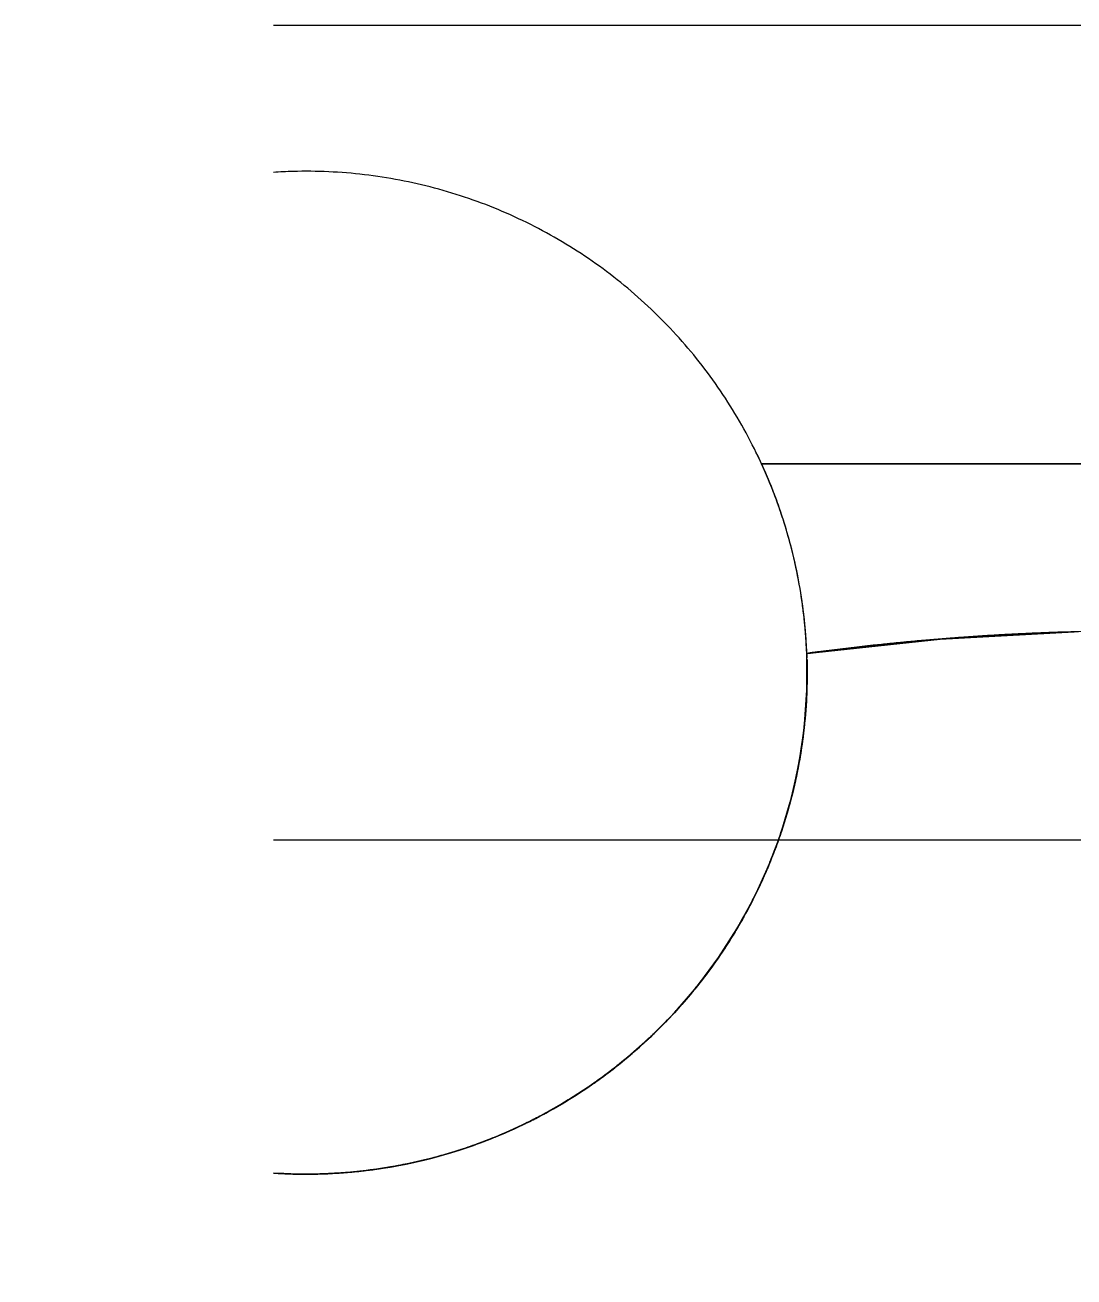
# Model space of a CAD drawing. Header units: metres. Extents: x -1161 to -1081, y 0 to 563.
# Drawn here: x -1151.079 to -1149.824, y 544.531 to 546.029 of the extents above; entities that cross this region are included whole.
import ezdxf

# ---------------------------------------------------------------- set-up
doc = ezdxf.new("R2010")
doc.units = ezdxf.units.M
doc.layers.add('A-GENM', color=7, linetype='Continuous', lineweight=35)

# ---------------------------------------------------------------- blocks, each defined once
blk = doc.blocks.new('Foundations-Piles - Px-1200-66435272-DRG-2873121 - DECK SLAB GENERAL ARRANGEMENT PLAN')
at = {"layer": 'A-GENM', "color": 9, "lineweight": 25, "true_color": 0xbebebe}
for start, end in [(16.3636, 18.6023), (16.3636, 18.6023), (8.1818, 16.3636), (8.1818, 16.3636), (0, 8.1818), (0, 8.1818), (351.8182, 0), (351.8182, 0), (343.6364, 351.8182), (343.6364, 351.8182), (191.1668, 193.2894), (191.1668, 196.3636), (193.2894, 196.2576), (196.3636, 204.5455), (196.4014, 197.2475), (197.2475, 201.4296), (335.4545, 343.6364), (335.4545, 343.6364), (201.4296, 204.3933), (204.5455, 212.7273), (204.6015, 205.3821), (327.2727, 335.4545), (327.2727, 335.4545), (205.3821, 209.5704), (209.5704, 212.5331), (212.7273, 220.9091), (212.8013, 213.5168), (319.0909, 327.2727), (319.0909, 327.2727), (213.5168, 217.7121), (217.7121, 220.6767), (220.9091, 229.0909), (221.0007, 221.6514), (221.6514, 225.8547), (310.9091, 319.0909), (310.9091, 319.0909), (225.8547, 228.8237), (229.0909, 237.2727), (229.1998, 229.786), (229.786, 233.9985), (302.7273, 310.9091), (304.9663, 310.9091), (233.9985, 236.9738), (302.7273, 304.9663), (237.2727, 245.4545), (237.3984, 237.9206), (237.9206, 242.1437), (294.5455, 302.7273), (294.5659, 302.3981), (302.3981, 302.7273), (242.1437, 245.1266), (245.4545, 253.6364), (245.5968, 246.0552), (246.0552, 250.2907), (286.3636, 294.5455), (286.7279, 294.5455), (250.2907, 253.282), (253.6364, 261.8182), (253.7948, 254.1898), (254.1898, 258.44), (278.1818, 286.3636), (282.9097, 285.9238), (286.585, 286.7279), (258.44, 261.4395), (261.8182, 265.3619), (261.9927, 262.3243), (262.3243, 265.3619), (265.3619, 266.5922), (265.3619, 270), (266.5922, 269.5991), (270, 278.1818), (270.4588, 274.7483), (274.7483, 277.7604), (278.3878, 278.5934), (278.5934, 282.9097), (270.1903, 270.4588)]:
    blk.add_arc((0, 0), 0.6, start, end, dxfattribs=at)
at = {"layer": 'A-GENM', "color": 254, "lineweight": 25, "true_color": 0xd1d1d1}
for start, end in [(204.3933, 204.5455), (212.5331, 212.7273), (220.6767, 220.9091), (228.8237, 229.0909), (236.9738, 237.2727), (245.1266, 245.4545), (245.4545, 245.5968), (253.282, 253.6364), (253.6364, 253.7948), (285.9238, 286.585), (261.4395, 261.8182), (261.8182, 261.9927), (277.7604, 278.3878), (269.5991, 270.1903)]:
    blk.add_arc((0, 0), 0.6, start, end, dxfattribs=at)
blk = doc.blocks.new('Shotcrete Adaptive v1 - 1200 Dia Pile _ 2_000 Spacing-61394364-DRG-2873121 - DECK SLAB GENERAL ARRANGEMENT PLAN')
at = {"layer": 'A-GENM', "color": 9, "lineweight": 25, "true_color": 0xbebebe}
for p, q in [((-0.4546, 0.25), (0.4546, 0.25)), ((0.4546, 0.25), (-0.4546, 0.25))]:
    blk.add_line(p, q, dxfattribs=at)
for centre, radius, start, end in [((-1, 0), 0.6, 20.0818, 24.6243), ((-1, 0), 0.6, 20.0818, 24.6243), ((1, 0), 0.6, 156.2014, 159.3408), ((1, 0), 0.6, 156.2014, 159.3408), ((1, 0), 0.6, 155.3757, 156.2014), ((1, 0), 0.6, 155.3757, 156.2014), ((1, 0), 0.6, 159.3408, 162.8466), ((1, 0), 0.6, 159.3408, 162.8466), ((-1, 0), 0.6, 17.5169, 20.0818), ((-1, 0), 0.6, 17.5169, 20.0818), ((-1, 0), 0.6, 17.1534, 17.5169), ((-1, 0), 0.6, 17.1534, 17.5169), ((-1, 0), 0.6, 9.6825, 17.1534), ((-1, 0), 0.6, 9.6825, 17.1534), ((1, 0), 0.6, 164.0565, 164.6944), ((1, 0), 0.6, 164.0565, 164.6944), ((1, 0), 0.6, 162.8466, 164.0565), ((1, 0), 0.6, 162.8466, 164.0565), ((1, 0), 0.6, 165.1113, 167.3634), ((1, 0), 0.6, 165.1113, 167.3634), ((1, 0), 0.6, 164.7956, 164.9854), ((1, 0), 0.6, 164.7956, 164.9854), ((1, 0), 0.6, 167.3634, 170.3175), ((1, 0), 0.6, 167.3634, 170.3175), ((-1, 0), 0.6, 2.2116, 9.6825), ((-1, 0), 0.6, 2.2116, 9.6825), ((1, 0), 0.6, 170.3175, 171.9198), ((1, 0), 0.6, 170.3175, 171.9198), ((1, 0), 0.6, 171.9198, 175.3023), ((1, 0), 0.6, 171.9198, 175.3023), ((0, -2.95), 3, 91.5342, 94.6025), ((0, -2.95), 3, 91.3583, 91.6835), ((0, -2.95), 3, 88.4658, 91.5342), ((0, -2.95), 3, 88.3166, 88.6417), ((0, -2.95), 3, 85.3975, 88.4658), ((1, 0), 0.6, 175.3023, 177.7884), ((1, 0), 0.6, 175.3023, 177.7884), ((0, -2.95), 3, 94.6025, 97.6709), ((0, -2.95), 3, 94.3743, 94.7409), ((0, -2.95), 3, 85.2591, 85.6256), ((0, -2.95), 3, 82.3291, 85.3975), ((0, -2.95), 3, 97.3435, 97.6709), ((0, -2.95), 3, 82.3291, 82.6565)]:
    blk.add_arc(centre, radius, start, end, dxfattribs=at)
at = {"layer": 'A-GENM', "color": 254, "lineweight": 25, "true_color": 0xd1d1d1}
for start, end in [(92.1187, 93.5176), (91.6835, 92.1133), (90.729, 91.3583), (89.2757, 90.7244), (88.6417, 89.2711), (87.8868, 88.3166), (86.4824, 87.8814), (96.3064, 97.3435), (94.7409, 96.2932), (93.5296, 94.3743), (85.6256, 86.4703), (83.7067, 85.2591), (82.6565, 83.6934)]:
    blk.add_arc((0, -2.95), 3, start, end, dxfattribs=at)
blk = doc.blocks.new('StitchPour_RS36A_04 - StitchPour_RS36A_04-60468323-DRG-2873121 - DECK SLAB GENERAL ARRANGEMENT PLAN')
at = {"layer": 'A-GENM', "color": 9, "lineweight": 25, "true_color": 0xbebebe}
for points in [[(131.1933, 52.1709), (131.2301, 52.0327), (131.2668, 51.8944), (131.3036, 51.7561)], [(131.3036, 51.7561), (131.3112, 51.7273), (131.3189, 51.6985), (131.3265, 51.6698)]]:
    blk.add_open_spline(points, degree=3, dxfattribs=at)
at = {"layer": 'A-GENM', "color": 253, "lineweight": 25, "true_color": 0xa3a3a3}
blk.add_open_spline([(131.1933, 52.1709), (131.2301, 52.0327), (131.4599, 51.168), (131.8827, 49.577), (132.2688, 48.1242), (132.4618, 47.3978)], degree=3, knots=[0.8539756, 0.8539756, 0.8539756, 0.8539756, 0.8666667, 0.9333333, 1, 1, 1, 1], dxfattribs=at)
blk.add_open_spline([(131.3265, 51.6698), (131.3654, 51.5234), (131.4043, 51.377), (131.4432, 51.2306)], degree=3, dxfattribs=at)
blk = doc.blocks.new('T2DPAA-T2D-C3S-RS-M3D-100334_rvt-1-DRG-2873121 - DECK SLAB GENERAL ARRANGEMENT PLAN')
at = {"layer": 'A-GENM', "color": 9, "lineweight": 25, "true_color": 0xbebebe}
for p, q in [((-1150.1435, 545.2767), (-1149.9838, 545.2939)), ((-1149.9838, 545.2939), (-1149.8234, 545.3025)), ((-1150.1434, 545.2729), (-1150.1435, 545.2767)), ((-1150.1433, 545.2715), (-1150.1434, 545.2729)), ((-1150.1434, 545.2328), (-1150.1433, 545.2704)), ((-1150.147, 545.1849), (-1150.1467, 545.1879)), ((-1150.1524, 545.148), (-1150.1472, 545.1835)), ((-1150.1734, 545.0653), (-1150.1633, 545.0993)), ((-1150.1632, 545.0994), (-1150.162, 545.1041)), ((-1150.1775, 545.0532), (-1150.1734, 545.0653)), ((-1150.187, 545.0284), (-1150.1775, 545.0532)), ((-1150.2058, 544.9864), (-1150.189, 545.0234)), ((-1150.189, 545.0234), (-1150.187, 545.0284)), ((-1150.2242, 544.9524), (-1150.2058, 544.9864)), ((-1150.2491, 544.913), (-1150.2271, 544.9473)), ((-1150.2271, 544.9473), (-1150.2242, 544.9524)), ((-1150.2717, 544.8824), (-1150.2491, 544.913)), ((-1150.3024, 544.8464), (-1150.2757, 544.8774)), ((-1150.2757, 544.8774), (-1150.2717, 544.8824)), ((-1150.3286, 544.8198), (-1150.3024, 544.8464)), ((-1150.3645, 544.7881), (-1150.3336, 544.815)), ((-1150.3336, 544.815), (-1150.3286, 544.8198)), ((-1150.3938, 544.7658), (-1150.3645, 544.7881)), ((-1150.3998, 544.7615), (-1150.3938, 544.7658)), ((-1150.4343, 544.7392), (-1150.3998, 544.7615)), ((-1150.4659, 544.7215), (-1150.4343, 544.7392)), ((-1150.4729, 544.7179), (-1150.4659, 544.7215)), ((-1150.5103, 544.7006), (-1150.4729, 544.7179)), ((-1150.5435, 544.6878), (-1150.5103, 544.7006)), ((-1150.5909, 544.6732), (-1150.5514, 544.685)), ((-1150.5514, 544.685), (-1150.5435, 544.6878)), ((-1150.6747, 544.6575), (-1150.6338, 544.6636)), ((-1150.6338, 544.6636), (-1150.6251, 544.6653)), ((-1150.6251, 544.6653), (-1150.5909, 544.6732)), ((-1150.7818, 544.6549), (-1150.7596, 544.6538)), ((-1150.7596, 544.6538), (-1150.7183, 544.6541)), ((-1150.7183, 544.6541), (-1150.709, 544.6546)), ((-1150.709, 544.6546), (-1150.6747, 544.6575))]:
    blk.add_line(p, q, dxfattribs=at)
at = {"layer": 'A-GENM', "color": 9, "lineweight": 25, "true_color": 0xbebebe, "flags": 128}
for points in [[(-1150.1467, 545.1879), (-1150.1462, 545.1922), (-1150.1434, 545.2328)], [(-1150.162, 545.1041), (-1150.1608, 545.1088), (-1150.1524, 545.148)]]:
    blk.add_lwpolyline(points, dxfattribs=at)
at = {"layer": 'A-GENM', "color": 9, "lineweight": 25, "true_color": 0xbebebe}
for points in [[(-1150.7819, 546.0286), (-1150.6379, 546.0286), (-1150.4938, 546.0286), (-1150.3498, 546.0286)], [(-1150.3498, 546.0286), (-1149.5987, 546.0286), (-1148.8475, 546.0286), (-1148.0964, 546.0286)], [(-1149.9841, 545.2939), (-1150.0374, 545.2896), (-1150.0905, 545.2839), (-1150.1435, 545.2767)], [(-1149.9984, 545.2926), (-1150.0226, 545.2905), (-1150.0468, 545.2881), (-1150.071, 545.2854)], [(-1149.9843, 545.2938), (-1149.989, 545.2934), (-1149.9937, 545.293), (-1149.9984, 545.2926)], [(-1149.9255, 545.298), (-1149.9451, 545.2968), (-1149.9646, 545.2954), (-1149.9841, 545.2938)], [(-1149.8526, 545.3016), (-1149.8769, 545.3007), (-1149.9012, 545.2995), (-1149.9255, 545.298)], [(-1149.8238, 545.3025), (-1149.8334, 545.3022), (-1149.843, 545.3019), (-1149.8526, 545.3016)], [(-1150.071, 545.2854), (-1150.0952, 545.2827), (-1150.1194, 545.2798), (-1150.1435, 545.2765)], [(-1150.1435, 545.2767), (-1150.1435, 545.275), (-1150.1434, 545.2732), (-1150.1433, 545.2714)], [(-1150.1435, 545.2765), (-1150.1434, 545.2748), (-1150.1434, 545.2731), (-1150.1433, 545.2714)], [(-1150.1432, 545.2646), (-1150.1427, 545.2404), (-1150.1438, 545.2162), (-1150.1462, 545.1922)], [(-1150.1432, 545.2645), (-1150.143, 545.2541), (-1150.1431, 545.2437), (-1150.1434, 545.2334)], [(-1150.1433, 545.2698), (-1150.1432, 545.268), (-1150.1432, 545.2663), (-1150.1432, 545.2645)], [(-1150.1433, 545.2698), (-1150.1432, 545.2681), (-1150.1432, 545.2663), (-1150.1432, 545.2646)], [(-1150.1434, 545.2334), (-1150.1439, 545.2202), (-1150.1447, 545.207), (-1150.1461, 545.1938)], [(-1150.1469, 545.1862), (-1150.147, 545.1855), (-1150.147, 545.1849), (-1150.1471, 545.1842)], [(-1150.1469, 545.1857), (-1150.147, 545.1852), (-1150.1471, 545.1846), (-1150.1471, 545.1841)], [(-1150.1462, 545.1922), (-1150.1464, 545.1902), (-1150.1467, 545.1882), (-1150.1469, 545.1862)], [(-1150.1464, 545.1904), (-1150.1466, 545.1888), (-1150.1468, 545.1873), (-1150.1469, 545.1857)], [(-1150.1463, 545.1916), (-1150.1463, 545.1912), (-1150.1464, 545.1908), (-1150.1464, 545.1904)], [(-1150.1461, 545.1938), (-1150.1461, 545.1931), (-1150.1462, 545.1923), (-1150.1463, 545.1916)], [(-1150.1478, 545.1788), (-1150.149, 545.1693), (-1150.1504, 545.1598), (-1150.152, 545.1504)], [(-1150.1472, 545.1836), (-1150.1474, 545.182), (-1150.1476, 545.1804), (-1150.1478, 545.1788)], [(-1150.1472, 545.1836), (-1150.1473, 545.1821), (-1150.1475, 545.1807), (-1150.1477, 545.1792)], [(-1150.152, 545.1503), (-1150.1545, 545.1364), (-1150.1574, 545.1225), (-1150.1608, 545.1088)], [(-1150.1525, 545.1477), (-1150.1547, 545.1356), (-1150.1572, 545.1235), (-1150.1601, 545.1115)], [(-1150.1601, 545.1115), (-1150.1604, 545.1103), (-1150.1608, 545.109), (-1150.1611, 545.1078)], [(-1150.1645, 545.0946), (-1150.1683, 545.0808), (-1150.1726, 545.067), (-1150.1774, 545.0535)], [(-1150.1643, 545.0954), (-1150.1672, 545.0849), (-1150.1703, 545.0745), (-1150.1738, 545.0642)], [(-1150.1637, 545.0974), (-1150.164, 545.0965), (-1150.1643, 545.0956), (-1150.1645, 545.0946)], [(-1150.1636, 545.0979), (-1150.1638, 545.0971), (-1150.1641, 545.0963), (-1150.1643, 545.0954)], [(-1150.1625, 545.1023), (-1150.1627, 545.1013), (-1150.163, 545.1004), (-1150.1632, 545.0994)], [(-1150.1627, 545.1014), (-1150.1629, 545.1008), (-1150.163, 545.1001), (-1150.1632, 545.0995)], [(-1150.1616, 545.1056), (-1150.162, 545.1042), (-1150.1623, 545.1028), (-1150.1627, 545.1014)], [(-1150.1608, 545.1088), (-1150.1613, 545.1067), (-1150.1619, 545.1045), (-1150.1625, 545.1023)], [(-1150.1611, 545.1078), (-1150.1613, 545.107), (-1150.1614, 545.1063), (-1150.1616, 545.1056)], [(-1150.1738, 545.0642), (-1150.1749, 545.0606), (-1150.1762, 545.057), (-1150.1774, 545.0535)], [(-1150.1774, 545.0535), (-1150.1804, 545.045), (-1150.1836, 545.0367), (-1150.1869, 545.0284)], [(-1150.1774, 545.0535), (-1150.18, 545.0462), (-1150.1827, 545.0389), (-1150.1856, 545.0317)], [(-1150.1898, 545.0214), (-1150.1909, 545.0189), (-1150.192, 545.0163), (-1150.1931, 545.0137)], [(-1150.1903, 545.0202), (-1150.1911, 545.0184), (-1150.1918, 545.0167), (-1150.1926, 545.0149)], [(-1150.1888, 545.0238), (-1150.1893, 545.0226), (-1150.1898, 545.0214), (-1150.1903, 545.0202)], [(-1150.1869, 545.0284), (-1150.1879, 545.0261), (-1150.1888, 545.0238), (-1150.1898, 545.0214)], [(-1150.1876, 545.0269), (-1150.188, 545.0259), (-1150.1884, 545.0248), (-1150.1888, 545.0238)], [(-1150.1856, 545.0317), (-1150.1862, 545.0301), (-1150.1869, 545.0285), (-1150.1876, 545.0269)], [(-1150.1931, 545.0137), (-1150.1966, 545.0057), (-1150.2003, 544.9977), (-1150.2042, 544.9897)], [(-1150.2042, 544.9897), (-1150.2104, 544.9771), (-1150.2171, 544.9646), (-1150.2241, 544.9524)], [(-1150.2283, 544.9453), (-1150.2298, 544.9428), (-1150.2314, 544.9403), (-1150.2329, 544.9378)], [(-1150.2274, 544.9468), (-1150.228, 544.9458), (-1150.2286, 544.9448), (-1150.2293, 544.9438)], [(-1150.2241, 544.9524), (-1150.2255, 544.95), (-1150.2269, 544.9476), (-1150.2283, 544.9453)], [(-1150.2252, 544.9506), (-1150.2259, 544.9493), (-1150.2267, 544.9481), (-1150.2274, 544.9468)], [(-1150.222, 544.9561), (-1150.2231, 544.9543), (-1150.2241, 544.9524), (-1150.2252, 544.9506)], [(-1150.232, 544.9392), (-1150.238, 544.9295), (-1150.2443, 544.9199), (-1150.2508, 544.9106)], [(-1150.2296, 544.9432), (-1150.2304, 544.9418), (-1150.2312, 544.9405), (-1150.232, 544.9392)], [(-1150.2508, 544.9106), (-1150.2566, 544.9023), (-1150.2625, 544.8942), (-1150.2687, 544.8862)], [(-1150.2687, 544.8862), (-1150.2702, 544.8843), (-1150.2717, 544.8823), (-1150.2733, 544.8804)], [(-1150.2818, 544.8699), (-1150.2893, 544.8609), (-1150.297, 544.8521), (-1150.305, 544.8436)], [(-1150.2773, 544.8754), (-1150.2792, 544.873), (-1150.2812, 544.8707), (-1150.2831, 544.8683)], [(-1150.2792, 544.873), (-1150.2801, 544.872), (-1150.2809, 544.8709), (-1150.2818, 544.8699)], [(-1150.2767, 544.8761), (-1150.2774, 544.8753), (-1150.278, 544.8745), (-1150.2787, 544.8737)], [(-1150.2717, 544.8824), (-1150.2735, 544.88), (-1150.2754, 544.8777), (-1150.2773, 544.8754)], [(-1150.2733, 544.8804), (-1150.2744, 544.879), (-1150.2756, 544.8775), (-1150.2767, 544.8761)], [(-1150.3054, 544.8432), (-1150.3117, 544.8364), (-1150.3182, 544.8299), (-1150.3248, 544.8234)], [(-1150.3357, 544.8131), (-1150.338, 544.8109), (-1150.3403, 544.8088), (-1150.3427, 544.8067)], [(-1150.3376, 544.8113), (-1150.3387, 544.8103), (-1150.3398, 544.8093), (-1150.3409, 544.8084)], [(-1150.3356, 544.8132), (-1150.3363, 544.8126), (-1150.3369, 544.812), (-1150.3376, 544.8113)], [(-1150.3286, 544.8198), (-1150.3309, 544.8175), (-1150.3333, 544.8153), (-1150.3357, 544.8131)], [(-1150.3308, 544.8177), (-1150.3324, 544.8162), (-1150.334, 544.8147), (-1150.3356, 544.8132)], [(-1150.3248, 544.8234), (-1150.3268, 544.8215), (-1150.3288, 544.8196), (-1150.3308, 544.8177)], [(-1150.3409, 544.8084), (-1150.3498, 544.8003), (-1150.3589, 544.7926), (-1150.3683, 544.7851)], [(-1150.3427, 544.8067), (-1150.3484, 544.8016), (-1150.3543, 544.7966), (-1150.3602, 544.7916)], [(-1150.3602, 544.7916), (-1150.3711, 544.7826), (-1150.3822, 544.774), (-1150.3937, 544.7658)], [(-1150.3683, 544.7851), (-1150.3751, 544.7796), (-1150.3821, 544.7742), (-1150.3892, 544.769)], [(-1150.3937, 544.7658), (-1150.3966, 544.7637), (-1150.3995, 544.7617), (-1150.4024, 544.7597)], [(-1150.3892, 544.769), (-1150.3917, 544.7673), (-1150.3941, 544.7655), (-1150.3965, 544.7638)], [(-1150.4081, 544.7558), (-1150.4183, 544.749), (-1150.4287, 544.7424), (-1150.4392, 544.7362)], [(-1150.4104, 544.7543), (-1150.4165, 544.7502), (-1150.4227, 544.7462), (-1150.429, 544.7424)], [(-1150.4071, 544.7565), (-1150.4082, 544.7557), (-1150.4093, 544.755), (-1150.4104, 544.7543)], [(-1150.4063, 544.757), (-1150.4069, 544.7566), (-1150.4075, 544.7562), (-1150.4081, 544.7558)], [(-1150.4029, 544.7594), (-1150.4035, 544.7589), (-1150.4042, 544.7585), (-1150.4048, 544.758)], [(-1150.4024, 544.7597), (-1150.4029, 544.7594), (-1150.4034, 544.759), (-1150.4039, 544.7586)], [(-1150.3965, 544.7638), (-1150.3986, 544.7623), (-1150.4007, 544.7608), (-1150.4029, 544.7594)], [(-1150.429, 544.7424), (-1150.441, 544.735), (-1150.4533, 544.728), (-1150.4658, 544.7215)], [(-1150.4392, 544.7362), (-1150.4463, 544.7321), (-1150.4535, 544.728), (-1150.4608, 544.7242)], [(-1150.4692, 544.7198), (-1150.4719, 544.7184), (-1150.4745, 544.7171), (-1150.4772, 544.7157)], [(-1150.4658, 544.7215), (-1150.4692, 544.7198), (-1150.4725, 544.718), (-1150.4759, 544.7163)], [(-1150.4608, 544.7242), (-1150.4636, 544.7227), (-1150.4664, 544.7212), (-1150.4692, 544.7198)], [(-1150.4848, 544.712), (-1150.5039, 544.7029), (-1150.5235, 544.6948), (-1150.5434, 544.6878)], [(-1150.482, 544.7134), (-1150.4933, 544.7079), (-1150.5048, 544.7028), (-1150.5165, 544.698)], [(-1150.4759, 544.7163), (-1150.4789, 544.7149), (-1150.4819, 544.7134), (-1150.4848, 544.712)], [(-1150.479, 544.7149), (-1150.48, 544.7144), (-1150.481, 544.7139), (-1150.482, 544.7134)], [(-1150.4772, 544.7157), (-1150.4778, 544.7154), (-1150.4784, 544.7152), (-1150.479, 544.7149)], [(-1150.538, 544.6897), (-1150.5411, 544.6886), (-1150.5442, 544.6875), (-1150.5474, 544.6864)], [(-1150.5165, 544.698), (-1150.5236, 544.6951), (-1150.5307, 544.6924), (-1150.538, 544.6897)], [(-1150.5838, 544.6751), (-1150.5974, 544.6714), (-1150.6112, 544.6681), (-1150.625, 544.6653)], [(-1150.5611, 544.6818), (-1150.5803, 544.6758), (-1150.5997, 544.6706), (-1150.6193, 544.6665)], [(-1150.5645, 544.6808), (-1150.5709, 544.6788), (-1150.5774, 544.6769), (-1150.5838, 544.6751)], [(-1150.5549, 544.6839), (-1150.5581, 544.6828), (-1150.5613, 544.6818), (-1150.5645, 544.6808)], [(-1150.5585, 544.6827), (-1150.5594, 544.6824), (-1150.5603, 544.6821), (-1150.5611, 544.6818)], [(-1150.557, 544.6832), (-1150.5575, 544.683), (-1150.558, 544.6829), (-1150.5585, 544.6827)], [(-1150.5474, 544.6864), (-1150.5506, 544.6853), (-1150.5538, 544.6842), (-1150.557, 544.6832)], [(-1150.5435, 544.6878), (-1150.5473, 544.6864), (-1150.5511, 544.6851), (-1150.5549, 544.6839)], [(-1150.6478, 544.6612), (-1150.6681, 544.658), (-1150.6885, 544.6557), (-1150.709, 544.6546)], [(-1150.6439, 544.6619), (-1150.6635, 544.6586), (-1150.6833, 544.6563), (-1150.7031, 544.6549)], [(-1150.6441, 544.6618), (-1150.6453, 544.6616), (-1150.6466, 544.6614), (-1150.6478, 544.6612)], [(-1150.6427, 544.6621), (-1150.6431, 544.662), (-1150.6435, 544.6619), (-1150.6439, 544.6619)], [(-1150.6408, 544.6624), (-1150.6415, 544.6623), (-1150.6422, 544.6621), (-1150.6429, 544.662)], [(-1150.6295, 544.6645), (-1150.6336, 544.6637), (-1150.6377, 544.6629), (-1150.6418, 544.6622)], [(-1150.6377, 544.6629), (-1150.6385, 544.6628), (-1150.6392, 544.6627), (-1150.64, 544.6625)], [(-1150.625, 544.6653), (-1150.6292, 544.6645), (-1150.6335, 544.6637), (-1150.6377, 544.6629)], [(-1150.6193, 544.6665), (-1150.6227, 544.6658), (-1150.6261, 544.6651), (-1150.6295, 544.6645)], [(-1150.733, 544.6537), (-1150.7493, 544.6534), (-1150.7656, 544.6538), (-1150.7819, 544.6549)], [(-1150.7227, 544.654), (-1150.7262, 544.6538), (-1150.7296, 544.6537), (-1150.733, 544.6537)], [(-1150.709, 544.6546), (-1150.7136, 544.6543), (-1150.7181, 544.6541), (-1150.7227, 544.654)], [(-1150.7031, 544.6549), (-1150.7067, 544.6547), (-1150.7102, 544.6545), (-1150.7138, 544.6543)]]:
    blk.add_open_spline(points, degree=3, dxfattribs=at)
at = {"layer": 'A-GENM', "color": 253, "lineweight": 25, "true_color": 0xa3a3a3}
blk.add_open_spline([(-1150.7819, 546.0286), (-1150.6379, 546.0286), (-1149.7427, 546.0286), (-1148.0964, 546.0286), (-1146.5942, 546.0286), (-1145.8431, 546.0286)], degree=3, knots=[0.8538825, 0.8538825, 0.8538825, 0.8538825, 0.8666667, 0.9333333, 1, 1, 1, 1], dxfattribs=at)
at = {"layer": 'A-GENM', "color": 254, "lineweight": 25, "true_color": 0xd1d1d1}
for points in [[(-1150.071, 545.2854), (-1150.0422, 545.2886), (-1150.0132, 545.2914), (-1149.9843, 545.2938)], [(-1149.9841, 545.2938), (-1149.9646, 545.2954), (-1149.9451, 545.2968), (-1149.9255, 545.298)], [(-1149.9255, 545.298), (-1149.9012, 545.2995), (-1149.8769, 545.3007), (-1149.8526, 545.3016)], [(-1149.8526, 545.3016), (-1149.843, 545.3019), (-1149.8334, 545.3022), (-1149.8238, 545.3025)], [(-1150.1435, 545.2765), (-1150.1194, 545.2798), (-1150.0952, 545.2827), (-1150.071, 545.2854)], [(-1150.1433, 545.2714), (-1150.1434, 545.2731), (-1150.1434, 545.2748), (-1150.1435, 545.2765)], [(-1150.1434, 545.2334), (-1150.1431, 545.2437), (-1150.143, 545.2541), (-1150.1432, 545.2645)], [(-1150.1432, 545.2645), (-1150.1432, 545.2663), (-1150.1432, 545.268), (-1150.1433, 545.2698)], [(-1150.1461, 545.1938), (-1150.1448, 545.207), (-1150.1439, 545.2202), (-1150.1434, 545.2334)], [(-1150.1471, 545.1841), (-1150.1471, 545.1846), (-1150.147, 545.1852), (-1150.1469, 545.1857)], [(-1150.1469, 545.1857), (-1150.1468, 545.1873), (-1150.1466, 545.1888), (-1150.1464, 545.1904)], [(-1150.1464, 545.1904), (-1150.1464, 545.1908), (-1150.1463, 545.1912), (-1150.1463, 545.1916)], [(-1150.1463, 545.1916), (-1150.1462, 545.1923), (-1150.1461, 545.1931), (-1150.1461, 545.1938)], [(-1150.1525, 545.1477), (-1150.1506, 545.1582), (-1150.149, 545.1687), (-1150.1477, 545.1792)], [(-1150.1477, 545.1792), (-1150.1475, 545.1807), (-1150.1474, 545.1821), (-1150.1472, 545.1836)], [(-1150.1601, 545.1115), (-1150.1572, 545.1235), (-1150.1547, 545.1356), (-1150.1525, 545.1477)], [(-1150.1611, 545.1078), (-1150.1608, 545.109), (-1150.1604, 545.1103), (-1150.1601, 545.1115)], [(-1150.1738, 545.0642), (-1150.1703, 545.0745), (-1150.1672, 545.0849), (-1150.1643, 545.0954)], [(-1150.1643, 545.0954), (-1150.1641, 545.0963), (-1150.1638, 545.0971), (-1150.1636, 545.0979)], [(-1150.1632, 545.0995), (-1150.163, 545.1001), (-1150.1629, 545.1008), (-1150.1627, 545.1014)], [(-1150.1627, 545.1014), (-1150.1623, 545.1028), (-1150.162, 545.1042), (-1150.1616, 545.1056)], [(-1150.1616, 545.1056), (-1150.1614, 545.1063), (-1150.1613, 545.107), (-1150.1611, 545.1078)], [(-1150.1774, 545.0535), (-1150.1762, 545.057), (-1150.1749, 545.0606), (-1150.1738, 545.0642)], [(-1150.1856, 545.0317), (-1150.1827, 545.0389), (-1150.18, 545.0462), (-1150.1774, 545.0535)], [(-1150.1926, 545.0149), (-1150.1918, 545.0167), (-1150.1911, 545.0184), (-1150.1903, 545.0202)], [(-1150.1903, 545.0202), (-1150.1898, 545.0214), (-1150.1893, 545.0226), (-1150.1888, 545.0238)], [(-1150.1888, 545.0238), (-1150.1884, 545.0248), (-1150.188, 545.0259), (-1150.1876, 545.0269)], [(-1150.1876, 545.0269), (-1150.1869, 545.0285), (-1150.1862, 545.0301), (-1150.1856, 545.0317)], [(-1150.2067, 544.9846), (-1150.2018, 544.9946), (-1150.197, 545.0047), (-1150.1926, 545.0149)], [(-1150.222, 544.9561), (-1150.2167, 544.9655), (-1150.2116, 544.975), (-1150.2067, 544.9846)], [(-1150.2293, 544.9438), (-1150.2286, 544.9448), (-1150.228, 544.9458), (-1150.2274, 544.9468)], [(-1150.2274, 544.9468), (-1150.2267, 544.9481), (-1150.2259, 544.9493), (-1150.2252, 544.9506)], [(-1150.2252, 544.9506), (-1150.2241, 544.9524), (-1150.2231, 544.9543), (-1150.222, 544.9561)], [(-1150.2508, 544.9106), (-1150.2443, 544.9199), (-1150.238, 544.9295), (-1150.232, 544.9392)], [(-1150.232, 544.9392), (-1150.2312, 544.9405), (-1150.2304, 544.9418), (-1150.2296, 544.9432)], [(-1150.2687, 544.8862), (-1150.2625, 544.8942), (-1150.2566, 544.9023), (-1150.2508, 544.9106)], [(-1150.2733, 544.8804), (-1150.2717, 544.8823), (-1150.2702, 544.8843), (-1150.2687, 544.8862)], [(-1150.305, 544.8436), (-1150.297, 544.8521), (-1150.2893, 544.8609), (-1150.2818, 544.8699)], [(-1150.2818, 544.8699), (-1150.2809, 544.8709), (-1150.2801, 544.872), (-1150.2792, 544.873)], [(-1150.2787, 544.8737), (-1150.278, 544.8745), (-1150.2774, 544.8753), (-1150.2767, 544.8761)], [(-1150.2767, 544.8761), (-1150.2756, 544.8775), (-1150.2744, 544.879), (-1150.2733, 544.8804)], [(-1150.3248, 544.8234), (-1150.3182, 544.8298), (-1150.3117, 544.8364), (-1150.3054, 544.8432)], [(-1150.3409, 544.8083), (-1150.3398, 544.8093), (-1150.3387, 544.8103), (-1150.3376, 544.8113)], [(-1150.3376, 544.8113), (-1150.3369, 544.812), (-1150.3363, 544.8126), (-1150.3356, 544.8132)], [(-1150.3356, 544.8132), (-1150.334, 544.8147), (-1150.3324, 544.8162), (-1150.3307, 544.8177)], [(-1150.3307, 544.8177), (-1150.3288, 544.8196), (-1150.3268, 544.8215), (-1150.3248, 544.8234)], [(-1150.3683, 544.7851), (-1150.3589, 544.7926), (-1150.3498, 544.8003), (-1150.3409, 544.8083)], [(-1150.3892, 544.769), (-1150.3821, 544.7742), (-1150.3751, 544.7796), (-1150.3683, 544.7851)], [(-1150.3965, 544.7638), (-1150.3941, 544.7655), (-1150.3917, 544.7673), (-1150.3892, 544.769)], [(-1150.4392, 544.7362), (-1150.4287, 544.7424), (-1150.4183, 544.749), (-1150.4081, 544.7558)], [(-1150.4081, 544.7558), (-1150.4075, 544.7562), (-1150.4069, 544.7566), (-1150.4063, 544.757)], [(-1150.4048, 544.758), (-1150.4042, 544.7585), (-1150.4035, 544.7589), (-1150.4029, 544.7594)], [(-1150.4029, 544.7594), (-1150.4007, 544.7608), (-1150.3986, 544.7623), (-1150.3965, 544.7638)], [(-1150.4608, 544.7242), (-1150.4535, 544.728), (-1150.4463, 544.7321), (-1150.4392, 544.7362)], [(-1150.4772, 544.7157), (-1150.4745, 544.717), (-1150.4719, 544.7184), (-1150.4692, 544.7197)], [(-1150.4692, 544.7197), (-1150.4664, 544.7212), (-1150.4636, 544.7227), (-1150.4608, 544.7242)], [(-1150.5165, 544.698), (-1150.5048, 544.7028), (-1150.4933, 544.7079), (-1150.482, 544.7134)], [(-1150.482, 544.7134), (-1150.481, 544.7139), (-1150.48, 544.7144), (-1150.4789, 544.7149)], [(-1150.4789, 544.7149), (-1150.4784, 544.7151), (-1150.4778, 544.7154), (-1150.4772, 544.7157)], [(-1150.5474, 544.6864), (-1150.5442, 544.6875), (-1150.5411, 544.6886), (-1150.5379, 544.6897)], [(-1150.5379, 544.6897), (-1150.5307, 544.6924), (-1150.5236, 544.6951), (-1150.5165, 544.698)], [(-1150.5984, 544.6713), (-1150.5859, 544.6744), (-1150.5735, 544.6779), (-1150.5611, 544.6818)], [(-1150.5611, 544.6818), (-1150.5603, 544.6821), (-1150.5594, 544.6824), (-1150.5585, 544.6827)], [(-1150.5585, 544.6827), (-1150.558, 544.6829), (-1150.5575, 544.683), (-1150.557, 544.6832)], [(-1150.557, 544.6832), (-1150.5538, 544.6842), (-1150.5506, 544.6853), (-1150.5474, 544.6864)], [(-1150.6833, 544.6566), (-1150.6702, 544.6579), (-1150.657, 544.6597), (-1150.6439, 544.6619)], [(-1150.6439, 544.6619), (-1150.6435, 544.6619), (-1150.6431, 544.662), (-1150.6427, 544.6621)], [(-1150.6418, 544.6622), (-1150.6414, 544.6623), (-1150.641, 544.6624), (-1150.6406, 544.6624)], [(-1150.6406, 544.6624), (-1150.6369, 544.6631), (-1150.6332, 544.6637), (-1150.6295, 544.6645)], [(-1150.6295, 544.6645), (-1150.6261, 544.6651), (-1150.6227, 544.6658), (-1150.6193, 544.6665)], [(-1150.6193, 544.6665), (-1150.6123, 544.668), (-1150.6053, 544.6696), (-1150.5984, 544.6713)], [(-1150.7819, 544.6549), (-1150.7778, 544.6546), (-1150.7736, 544.6544), (-1150.7695, 544.6542)], [(-1150.7695, 544.6542), (-1150.7551, 544.6535), (-1150.7408, 544.6534), (-1150.7264, 544.6538)], [(-1150.7264, 544.6538), (-1150.7222, 544.6539), (-1150.718, 544.6541), (-1150.7138, 544.6543)], [(-1150.7138, 544.6543), (-1150.7102, 544.6545), (-1150.7067, 544.6547), (-1150.7031, 544.6549)], [(-1150.7031, 544.6549), (-1150.6965, 544.6554), (-1150.6899, 544.6559), (-1150.6833, 544.6566)]]:
    blk.add_open_spline(points, degree=3, dxfattribs=at)
at = {"layer": 'A-GENM', "color": 9, "lineweight": 25, "true_color": 0xbebebe}
for points, knots in [([(-1149.8238, 545.3025), (-1149.8577, 545.3016), (-1149.9112, 545.2993), (-1149.9645, 545.2955), (-1149.984, 545.2939)], [0.6004775, 0.6004775, 0.6004775, 0.6004775, 0.7272727, 0.8001876, 0.8001876, 0.8001876, 0.8001876]), ([(-1150.1477, 545.1792), (-1150.1481, 545.1758), (-1150.1495, 545.1653), (-1150.1512, 545.1548), (-1150.1525, 545.1477)], [-0.91305785, -0.91305785, -0.91305785, -0.91305785, -0.90384615, -0.88461538, -0.88461538, -0.88461538, -0.88461538]), ([(-1150.1926, 545.0149), (-1150.1999, 544.9981), (-1150.2095, 544.9784), (-1150.2202, 544.9592), (-1150.222, 544.9561)], [-0.76059744, -0.76059744, -0.76059744, -0.76059744, -0.71153846, -0.7019544, -0.7019544, -0.7019544, -0.7019544]), ([(-1150.2329, 544.9378), (-1150.2373, 544.9306), (-1150.2496, 544.9117), (-1150.2629, 544.8935), (-1150.2717, 544.8824)], [0.35010488, 0.35010488, 0.35010488, 0.35010488, 0.375, 0.41666667, 0.41666667, 0.41666667, 0.41666667]), ([(-1150.2831, 544.8683), (-1150.2883, 544.8621), (-1150.3029, 544.8454), (-1150.3184, 544.8295), (-1150.3286, 544.8198)], [0.43453341, 0.43453341, 0.43453341, 0.43453341, 0.45833333, 0.5, 0.5, 0.5, 0.5]), ([(-1150.7138, 544.6543), (-1150.718, 544.6541), (-1150.7407, 544.6532), (-1150.7634, 544.6537), (-1150.7819, 544.6549)], [-0.16508997, -0.16508997, -0.16508997, -0.16508997, -0.15384615, -0.10430718, -0.10430718, -0.10430718, -0.10430718])]:
    blk.add_open_spline(points, degree=3, knots=knots, dxfattribs=at)
at = {"layer": 'A-GENM', "color": 253, "lineweight": 25, "true_color": 0xa3a3a3}
for name, p, rotation in [('StitchPour_RS36A_04 - StitchPour_RS36A_04-60468323-DRG-2873121 - DECK SLAB GENERAL ARRANGEMENT PLAN', (-1134.0578, 404.8616), 75.11694444444437), ('Foundations-Piles - Px-1200-66435272-DRG-2873121 - DECK SLAB GENERAL ARRANGEMENT PLAN', (-1150.7431, 545.2536), 75.11694444444437), ('Shotcrete Adaptive v1 - 1200 Dia Pile _ 2_000 Spacing-61394364-DRG-2873121 - DECK SLAB GENERAL ARRANGEMENT PLAN', (-1149.7431, 545.2536), 3.49943060736561e-05)]:
    blk.add_blockref(name, p, dxfattribs=dict(at, rotation=rotation))

msp = doc.modelspace()

# ---------------------------------------------------------------- block references
at = {"lineweight": 5}
msp.add_blockref('T2DPAA-T2D-C3S-RS-M3D-100334_rvt-1-DRG-2873121 - DECK SLAB GENERAL ARRANGEMENT PLAN', (0, 0), dxfattribs=at)

doc.saveas('drawing.dxf')
